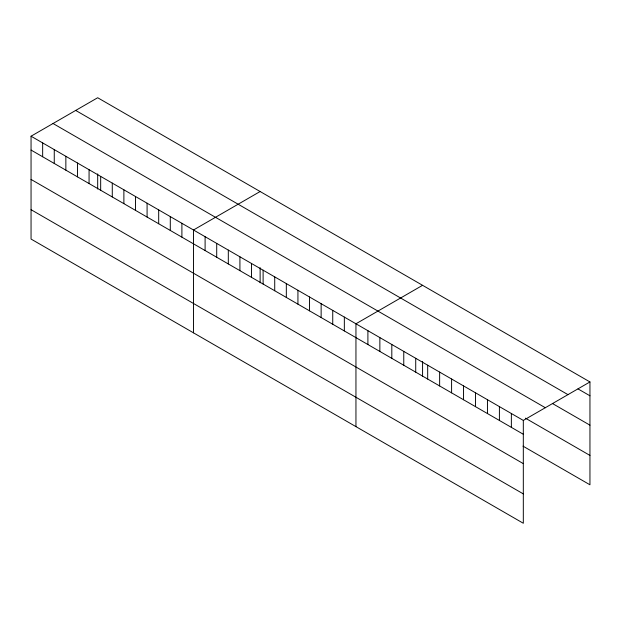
<?xml version="1.0" encoding="UTF-8"?>
<svg xmlns="http://www.w3.org/2000/svg" width="621" height="621" viewBox="0 0 621 621"><rect width="100%" height="100%" fill="white"/><g stroke="black" fill="none" stroke-linecap="round" stroke-linejoin="round"><path stroke-width="0.93" d="M31.05 136.209L523.317 420.417L523.317 523.262L31.05 239.054L31.05 136.209L97.683 97.738L589.95 381.946L589.95 484.791L522.998 446.142M260.129 191.524L193.496 229.995L193.496 332.84M422.575 285.318L355.949 323.782L355.949 426.635M523.317 420.417L589.95 381.946M577.996 388.893L589.95 395.802M75.692 110.429L567.959 394.638M552.488 403.541L589.95 425.168M53.041 123.509L545.308 407.718M525.389 418.158L589.95 455.426M31.05 150.057L523.317 434.265M31.05 179.43L523.317 463.639M31.05 209.688L523.317 493.897M511.362 413.516L511.362 427.364M499.408 406.608L499.408 420.464M487.454 399.707L487.454 413.563M475.5 392.806L475.5 406.662M463.545 385.905L463.545 399.753M451.591 379.004L451.591 392.852M439.637 372.095L439.637 385.952M427.683 365.195L427.683 379.051M422.575 361.469L422.575 376.598M415.721 358.294L415.721 372.15M403.766 351.393L403.766 365.249M391.812 344.492L391.812 358.34M379.858 337.591L379.858 351.439M367.904 330.683L367.904 344.539M344.345 317.083L344.345 330.939M332.74 310.384L332.74 324.24M321.135 303.685L321.135 317.541M309.537 296.985L309.537 310.842M297.933 290.286L297.933 304.143M286.328 283.587L286.328 297.443M274.723 276.888L274.723 290.744M263.118 270.189L263.118 284.045M260.129 267.674L260.129 282.803M251.521 263.49L251.521 277.346M239.916 256.791L239.916 270.647M228.311 250.092L228.311 263.948M216.706 243.393L216.706 257.249M205.101 236.694L205.101 250.55M181.899 223.296L181.899 237.144M170.294 216.597L170.294 230.445M158.689 209.898L158.689 223.746M147.084 203.199L147.084 217.047M135.479 196.5L135.479 210.348M123.882 189.801L123.882 203.649M112.277 183.102L112.277 196.95M100.672 176.403L100.672 190.251M97.683 173.888L97.683 189.017M89.067 169.704L89.067 183.552M77.462 163.005L77.462 176.853M65.857 156.306L65.857 170.154M54.26 149.607L54.26 163.455M42.655 142.908L42.655 156.756"/></g></svg>
